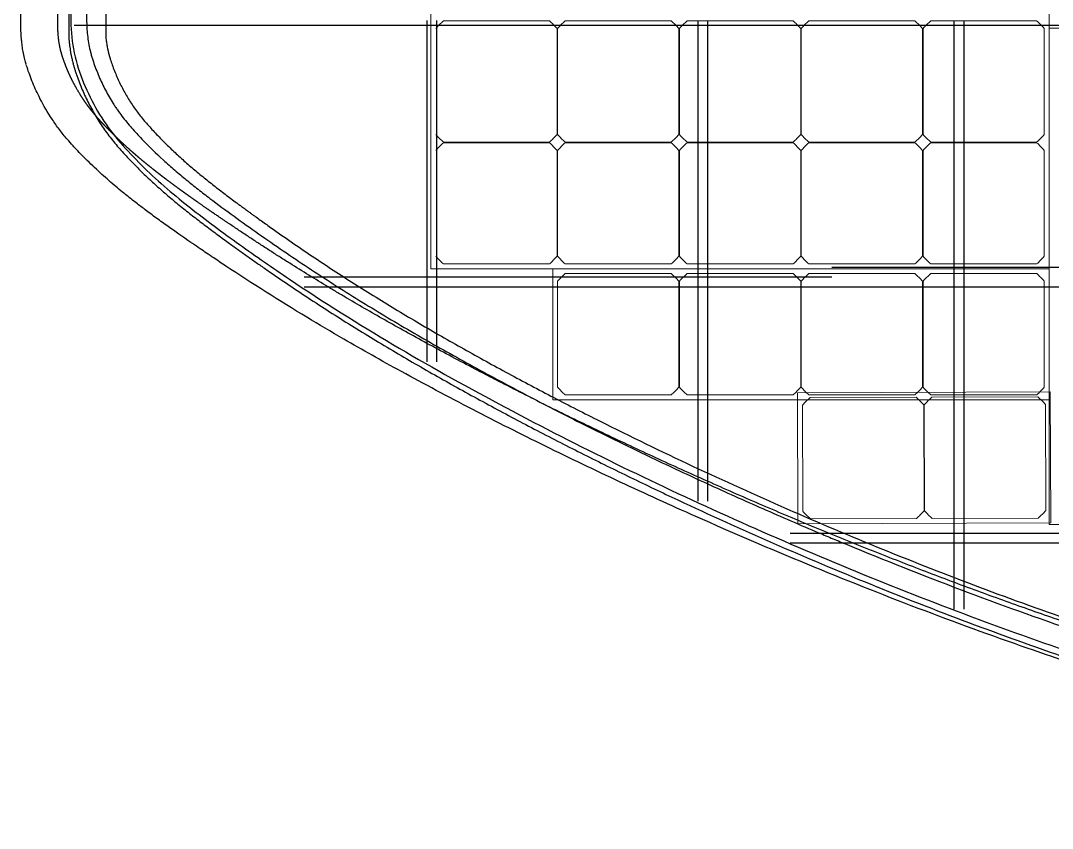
# Model space of a CAD drawing. Header units: inches. Extents: x -1514 to 1282, y -2074 to 286.
# Drawn here: x -37.38 to 4.49, y -284.99 to -252.2 of the extents above; entities that cross this region are included whole.
import ezdxf

# ---------------------------------------------------------------- set-up
doc = ezdxf.new("R2010")
doc.units = ezdxf.units.IN
doc.header["$LTSCALE"] = 0.1
doc.header["$MEASUREMENT"] = 0
doc.layers.add('cockpit', color=1, linetype='Continuous', lineweight=20)
doc.layers.add('smallPanels', color=40, linetype='Continuous')

msp = doc.modelspace()

# ---------------------------------------------------------------- linework, layer by layer
at = {"color": 4, "linetype": 'Continuous', "lineweight": 25}
for p, q in [((-35.42434, -251.44493), (-35.42434, -252.94577)), ((-33.92434, -251.51198), (-33.92434, -252.87875))]:
    msp.add_line(p, q, dxfattribs=at)
for p, q in [((-35.20507, -252.38381), (44.23692, -252.37838)), ((-20.90055, -252.18381), (-20.90055, -266.04818)), ((-20.50055, -252.18381), (-20.50117, -266.04818)), ((-9.90055, -252.18381), (-9.90055, -271.69945)), ((-9.50055, -252.18381), (-9.50085, -271.69945)), ((0.49945, -252.18381), (0.49945, -276.08457)), ((0.89945, -252.18381), (0.89937, -276.08457)), ((-4.45766, -262.19806), (103.9027, -262.19806)), ((-25.88146, -262.59808), (-4.45766, -262.59808)), ((-25.87679, -262.99806), (150.58478, -262.99806)), ((-6.15137, -272.99805), (125.73143, -272.99805)), ((-6.15137, -273.39805), (125.73143, -273.39805))]:
    msp.add_line(p, q)
at = {"color": 1, "linetype": 'Continuous', "lineweight": 25}
for points, knots in [([(34.53283, -219.33119), (27.80994, -220.19242), (21.37473, -221.53055), (8.303, -225.04628), (2.07408, -227.19608), (-6.98784, -230.94573), (-9.92532, -232.26233), (-14.3827, -234.42695), (-15.78974, -235.13803), (-18.70322, -236.6763), (-20.06388, -237.42273), (-22.95999, -239.10182), (-24.30484, -239.92925), (-26.35569, -241.27472), (-27.02889, -241.73033), (-28.03075, -242.42979), (-28.33267, -242.64358), (-29.0513, -243.16124), (-29.32603, -243.36186), (-31.07133, -244.66911), (-32.1804, -245.56218), (-33.90747, -247.56287), (-34.33011, -248.22218), (-35.03905, -249.77928), (-35.28358, -250.64541), (-35.3858, -252.23776), (-35.33414, -253.16287), (-34.8495, -254.77644), (-34.479, -255.56129), (-33.53298, -256.98142), (-32.96013, -257.59039), (-31.77774, -258.74499), (-31.09123, -259.32576), (-29.88696, -260.27406), (-29.1706, -260.80276), (-27.8364, -261.75816), (-27.1542, -262.23139), (-25.09954, -263.61265), (-23.64327, -264.52834), (-19.5284, -266.96396), (-16.45952, -268.59432), (-10.5506, -271.49586), (-7.47755, -272.88877), (-1.26735, -275.47781), (1.85058, -276.66854), (8.20825, -278.85431), (11.44945, -279.84296), (16.2449, -281.13921), (17.86004, -281.54915), (21.21043, -282.34535), (22.78365, -282.6948), (27.86004, -283.73267), (31.1201, -284.27906), (34.53283, -284.71624)], [0, 0, 0, 0, 0.125, 0.125, 0.25, 0.25, 0.3125, 0.3125, 0.34375, 0.34375, 0.375, 0.375, 0.40625, 0.40625, 0.421875, 0.421875, 0.4296875, 0.4296875, 0.4375, 0.4375, 0.46875, 0.46875, 0.484375, 0.484375, 0.5, 0.5, 0.515625, 0.515625, 0.53125, 0.53125, 0.546875, 0.546875, 0.5625, 0.5625, 0.578125, 0.578125, 0.59375, 0.59375, 0.625, 0.625, 0.6875, 0.6875, 0.75, 0.75, 0.8125, 0.8125, 0.875, 0.875, 0.90625, 0.90625, 0.9375, 0.9375, 1, 1, 1, 1]), ([(34.64771, -220.22424), (33.82309, -220.32977), (33.00033, -220.44257), (31.35867, -220.68326), (30.53978, -220.81124), (28.0889, -221.218), (26.46264, -221.51932), (23.22394, -222.17541), (21.61146, -222.53003), (19.20197, -223.09689), (18.40033, -223.29161), (16.80016, -223.69283), (16.00165, -223.89946), (14.40785, -224.32513), (13.21493, -224.65371), (12.02575, -224.99679), (11.43179, -225.1708), (11.23387, -225.22923), (10.83853, -225.34683), (10.64109, -225.406), (8.86619, -225.94201), (7.30335, -226.44301), (4.20633, -227.49266), (2.6721, -228.04115), (-0.36946, -229.18246), (-1.87682, -229.77519), (-4.8664, -231.00157), (-6.34857, -231.63532), (-9.28829, -232.94315), (-10.74582, -233.61724), (-12.91363, -234.65913), (-13.63314, -235.01158), (-15.06551, -235.72795), (-15.77837, -236.09188), (-17.19723, -236.83177), (-17.90325, -237.20771), (-19.30828, -237.97205), (-20.00728, -238.3605), (-21.397, -239.15302), (-22.08767, -239.5572), (-23.11625, -240.17818), (-23.45788, -240.38763), (-24.13853, -240.81173), (-24.47758, -241.02634), (-24.98425, -241.35206), (-25.15287, -241.4613), (-25.48922, -241.68089), (-25.65693, -241.79124), (-26.15868, -242.12389), (-26.49133, -242.34784), (-27.15293, -242.80011), (-27.48189, -243.02843), (-28.13606, -243.48952), (-28.46131, -243.72225), (-29.10791, -244.19242), (-29.42911, -244.43008), (-29.90585, -244.79316), (-30.06391, -244.91529), (-30.37798, -245.16231), (-30.53397, -245.2872), (-30.99792, -245.66734), (-31.30182, -245.92808), (-31.89423, -246.47087), (-32.18299, -246.75256), (-32.60363, -247.1925), (-32.74192, -247.34183), (-32.94446, -247.57272), (-33.01124, -247.65099), (-33.14168, -247.80934), (-33.20543, -247.88952), (-33.32948, -248.05224), (-33.38975, -248.13479), (-33.50654, -248.30247), (-33.5631, -248.38758), (-33.72747, -248.64651), (-33.8301, -248.8239), (-34.0222, -249.18771), (-34.11167, -249.37414), (-34.215, -249.61302), (-34.23524, -249.66109), (-34.27483, -249.75784), (-34.29418, -249.80652), (-34.35062, -249.95279), (-34.38618, -250.05083), (-34.45291, -250.24804), (-34.48417, -250.34718), (-34.5413, -250.54686), (-34.56704, -250.64742), (-34.61154, -250.85034), (-34.63028, -250.95271), (-34.66095, -251.15919), (-34.67288, -251.26331), (-34.68658, -251.42057), (-34.69044, -251.47317), (-34.69692, -251.57869), (-34.69954, -251.63168), (-34.70573, -251.79057), (-34.70764, -251.8962), (-34.7081, -252.10702), (-34.70671, -252.21221), (-34.69978, -252.42204), (-34.69425, -252.52668), (-34.6778, -252.73524), (-34.66688, -252.83917), (-34.63833, -253.04612), (-34.62064, -253.14914), (-34.57797, -253.35421), (-34.55291, -253.45625), (-34.51063, -253.60869), (-34.49576, -253.65939), (-34.4647, -253.76063), (-34.4485, -253.81124), (-34.36489, -254.0628), (-34.28969, -254.25944), (-34.12489, -254.64476), (-34.03527, -254.83343), (-33.84176, -255.2029), (-33.73788, -255.3837), (-33.59843, -255.60441), (-33.57006, -255.64829), (-33.5123, -255.73548), (-33.48294, -255.77877), (-33.39373, -255.90721), (-33.3326, -255.99106), (-33.14472, -256.23779), (-33.01354, -256.39595), (-32.74342, -256.70402), (-32.60456, -256.85402), (-32.18114, -257.29686), (-31.88903, -257.58178), (-31.43734, -257.99504), (-31.28446, -258.13038), (-31.05212, -258.33027), (-30.97416, -258.39639), (-30.81758, -258.5275), (-30.73893, -258.5925), (-30.50204, -258.78605), (-30.34283, -258.91314), (-30.02246, -259.16439), (-29.8613, -259.28855), (-29.37542, -259.65754), (-29.04832, -259.89888), (-28.39026, -260.37631), (-28.05939, -260.61255), (-27.06144, -261.31413), (-26.389, -261.77235), (-25.03001, -262.67019), (-24.34348, -263.10985), (-23.30288, -263.75523), (-22.95408, -263.96802), (-22.25352, -264.38884), (-21.90185, -264.59681), (-20.84298, -265.21409), (-20.13194, -265.61682), (-18.70136, -266.40857), (-17.98185, -266.79766), (-16.53502, -267.56375), (-15.80765, -267.94062), (-14.34511, -268.68243), (-13.60994, -269.04733), (-12.13226, -269.76624), (-11.38978, -270.12032), (-9.89771, -270.81818), (-9.1481, -271.1619), (-7.6417, -271.83899), (-6.8849, -272.17235), (-5.74428, -272.66459), (-5.36316, -272.82736), (-4.79011, -273.06956), (-4.59886, -273.14997), (-4.21615, -273.31002), (-4.02467, -273.38968), (-0.76728, -274.7375), (2.33134, -275.9118), (7.03321, -277.51613), (8.60952, -278.02462), (11.78047, -278.98833), (13.37505, -279.44374), (16.58159, -280.30522), (18.19357, -280.71119), (20.62388, -281.28594), (21.43608, -281.4717), (23.06485, -281.83089), (23.88143, -282.00431), (26.33818, -282.5045), (27.98538, -282.81119), (30.47186, -283.22541), (31.30332, -283.35577), (32.97158, -283.60091), (33.80835, -283.71578), (34.64771, -283.82319)], [0, 0, 0, 0, 0.015625, 0.015625, 0.03125, 0.03125, 0.0625, 0.0625, 0.09375, 0.09375, 0.109375, 0.109375, 0.125, 0.125, 0.140625, 0.1484375, 0.1484375, 0.15234375, 0.15234375, 0.15625, 0.15625, 0.1875, 0.1875, 0.21875, 0.21875, 0.25, 0.25, 0.28125, 0.28125, 0.3125, 0.3125, 0.328125, 0.328125, 0.34375, 0.34375, 0.359375, 0.359375, 0.375, 0.375, 0.390625, 0.390625, 0.3984375, 0.3984375, 0.40625, 0.40625, 0.41015625, 0.41015625, 0.4140625, 0.4140625, 0.421875, 0.421875, 0.4296875, 0.4296875, 0.4375, 0.4375, 0.4453125, 0.4453125, 0.44921875, 0.44921875, 0.453125, 0.453125, 0.4609375, 0.4609375, 0.46875, 0.46875, 0.47265625, 0.47265625, 0.47460938, 0.47460938, 0.4765625, 0.4765625, 0.47851563, 0.47851563, 0.48046875, 0.48046875, 0.484375, 0.484375, 0.48828125, 0.48828125, 0.48925781, 0.48925781, 0.49023438, 0.49023438, 0.4921875, 0.4921875, 0.49414063, 0.49414063, 0.49609375, 0.49609375, 0.49804688, 0.49804688, 0.5, 0.5, 0.50097656, 0.50097656, 0.50195313, 0.50195313, 0.50390625, 0.50390625, 0.50585938, 0.50585938, 0.5078125, 0.5078125, 0.50976563, 0.50976563, 0.51171875, 0.51171875, 0.51367188, 0.51367188, 0.51464844, 0.51464844, 0.515625, 0.515625, 0.51953125, 0.51953125, 0.5234375, 0.5234375, 0.52734375, 0.52734375, 0.52832031, 0.52832031, 0.52929688, 0.52929688, 0.53125, 0.53125, 0.53515625, 0.53515625, 0.5390625, 0.5390625, 0.546875, 0.546875, 0.55078125, 0.55078125, 0.55273438, 0.55273438, 0.5546875, 0.5546875, 0.55859375, 0.55859375, 0.5625, 0.5625, 0.5703125, 0.5703125, 0.578125, 0.578125, 0.59375, 0.59375, 0.609375, 0.609375, 0.6171875, 0.6171875, 0.625, 0.625, 0.640625, 0.640625, 0.65625, 0.65625, 0.671875, 0.671875, 0.6875, 0.6875, 0.703125, 0.703125, 0.71875, 0.71875, 0.734375, 0.734375, 0.7421875, 0.7421875, 0.74609375, 0.74609375, 0.75, 0.75, 0.8125, 0.8125, 0.84375, 0.84375, 0.875, 0.875, 0.90625, 0.90625, 0.921875, 0.921875, 0.9375, 0.9375, 0.96875, 0.96875, 0.984375, 0.984375, 1, 1, 1, 1])]:
    msp.add_open_spline(points, degree=3, knots=knots, dxfattribs=at)
at = {"color": 2, "linetype": 'Continuous'}
for points, knots in [([(-37.3494, -252.94235), (-37.37718, -252.63228), (-37.38358, -252.32864), (-37.37529, -251.82896), (-37.36667, -251.63984), (-37.34937, -251.44741)], [0.0000781715, 0.0000781715, 0.0000781715, 0.0000781715, 0.0234960407, 0.0234960407, 0.0380494547, 0.0380494547, 0.0380494547, 0.0380494547]), ([(-37.15928, -253.96655), (-37.16818, -253.93575), (-37.17685, -253.90524), (-37.1882, -253.86421), (-37.19212, -253.84974), (-37.20736, -253.7919), (-37.21697, -253.75364), (-37.24734, -253.62601), (-37.26642, -253.53448), (-37.29599, -253.37069), (-37.30729, -253.29956), (-37.32445, -253.17406), (-37.32887, -253.13799), (-37.33889, -253.04953), (-37.34387, -253.00115), (-37.34857, -252.95128), (-37.34871, -252.94984), (-37.34884, -252.9484)], [0.004946975, 0.004946975, 0.004946975, 0.004946975, 0.08463487, 0.08463487, 0.140093526, 0.140093526, 0.254702673, 0.254702673, 0.519336094, 0.519336094, 0.734987229, 0.734987229, 0.864282675, 0.864282675, 0.993578121, 0.993578121, 0.997419425, 0.997419425, 0.997419425, 0.997419425]), ([(-30.46885, -261.20365), (-30.81156, -260.96775), (-31.12165, -260.751), (-31.5414, -260.45208), (-31.71385, -260.32797), (-32.02987, -260.09717), (-32.18162, -259.98475), (-32.38625, -259.83083), (-32.44198, -259.78865), (-32.55975, -259.69888), (-32.63051, -259.64456), (-32.7582, -259.54564), (-32.82108, -259.49651), (-33.00697, -259.35002), (-33.12715, -259.25362), (-33.33699, -259.08212), (-33.42195, -259.01169), (-33.61561, -258.84829), (-33.7103, -258.76697), (-33.89845, -258.60252), (-33.99138, -258.51985), (-34.184, -258.34539), (-34.28299, -258.25395), (-34.4796, -258.06868), (-34.58133, -257.97088), (-34.75153, -257.8037), (-34.81783, -257.73764), (-34.97276, -257.58033), (-35.04579, -257.5046), (-35.16422, -257.37908), (-35.21071, -257.329), (-35.33138, -257.19675), (-35.41478, -257.10257), (-35.60328, -256.88118), (-35.70489, -256.75515), (-35.91128, -256.48174), (-36.01011, -256.34171), (-36.28501, -255.9266), (-36.44968, -255.64406), (-36.70303, -255.14825), (-36.80322, -254.93242), (-36.97975, -254.5062), (-37.05674, -254.29541), (-37.13443, -254.049), (-37.14524, -254.01378), (-37.15575, -253.97856)], [0.00008814, 0.00008814, 0.00008814, 0.00008814, 0.111717538, 0.111717538, 0.168796633, 0.168796633, 0.225875727, 0.225875727, 0.249013578, 0.249013578, 0.27215143, 0.27215143, 0.295289281, 0.295289281, 0.341564984, 0.341564984, 0.378677134, 0.378677134, 0.415789285, 0.415789285, 0.452901435, 0.452901435, 0.4936431, 0.4936431, 0.534384765, 0.534384765, 0.565022442, 0.565022442, 0.595660119, 0.595660119, 0.616739002, 0.616739002, 0.652010019, 0.652010019, 0.703082308, 0.703082308, 0.754154596, 0.754154596, 0.851899122, 0.851899122, 0.919934883, 0.919934883, 0.987970644, 0.987970644, 0.999312516, 0.999312516, 0.999312516, 0.999312516]), ([(34.05172, -284.98647), (33.87735, -284.96391), (33.70597, -284.9415), (33.38123, -284.89853), (33.22588, -284.87772), (32.84412, -284.82586), (32.61754, -284.79444), (32.15981, -284.72981), (31.93119, -284.69693), (31.24699, -284.59673), (30.79283, -284.5278), (29.54832, -284.33225), (28.75853, -284.20068), (27.16123, -283.91988), (26.35715, -283.77119), (24.40969, -283.39356), (23.2584, -283.15612), (21.12993, -282.6917), (20.16034, -282.47089), (18.21956, -282.01089), (17.24212, -281.77025), (15.2986, -281.27335), (14.33535, -281.01769), (12.05454, -280.38985), (10.74426, -280.01081), (8.45915, -279.3171), (7.4736, -279.00686), (5.49282, -278.3611), (4.50064, -278.02655), (2.02577, -277.16448), (0.54363, -276.62371), (-2.44422, -275.48488), (-3.95428, -274.88512), (-6.96858, -273.63997), (-8.4764, -272.99313), (-11.00468, -271.868), (-12.03506, -271.39792), (-14.07614, -270.44415), (-15.08596, -269.96041), (-17.07757, -268.98133), (-18.06113, -268.48506), (-19.53569, -267.72147), (-20.03267, -267.46064), (-20.99686, -266.94767), (-21.46703, -266.69397), (-22.74058, -265.99658), (-23.51451, -265.56092), (-24.77389, -264.83074), (-25.26887, -264.53772), (-26.87307, -263.56816), (-27.97568, -262.87089), (-29.21841, -262.04913), (-29.38275, -261.93972), (-29.64489, -261.764), (-29.74339, -261.69769), (-29.92461, -261.57522), (-30.00501, -261.52073), (-30.19295, -261.39267), (-30.29738, -261.32126), (-30.43168, -261.22916), (-30.44954, -261.2169), (-30.46722, -261.20477)], [0.000009165, 0.000009165, 0.000009165, 0.000009165, 0.0065452, 0.0065452, 0.013081234, 0.013081234, 0.02344286, 0.02344286, 0.033804486, 0.033804486, 0.054527737, 0.054527737, 0.090840738, 0.090840738, 0.127153739, 0.127153739, 0.178041948, 0.178041948, 0.219781484, 0.219781484, 0.261521021, 0.261521021, 0.303260558, 0.303260558, 0.36116373, 0.36116373, 0.405553976, 0.405553976, 0.449944221, 0.449944221, 0.51605559, 0.51605559, 0.58216696, 0.58216696, 0.648278329, 0.648278329, 0.693793525, 0.693793525, 0.740472999, 0.740472999, 0.787152474, 0.787152474, 0.811352159, 0.811352159, 0.835551844, 0.835551844, 0.87866985, 0.87866985, 0.908006077, 0.908006077, 0.973414181, 0.973414181, 0.983450071, 0.983450071, 0.98943038, 0.98943038, 0.994338666, 0.994338666, 0.999246952, 0.999246952, 0.999988887, 0.999988887, 0.999988887, 0.999988887])]:
    msp.add_open_spline(points, degree=3, knots=knots, dxfattribs=at)
at = {"color": 2, "linetype": 'Continuous', "lineweight": 25}
for points, degree, knots in [([(-35.85538, -252.80845), (-35.85975, -252.75967), (-35.86701, -252.66321), (-35.87719, -252.46024), (-35.8808, -252.24957), (-35.87898, -252.03372), (-35.87469, -251.87861), (-35.86708, -251.72709), (-35.85978, -251.63046), (-35.85539, -251.58168)], 3, [0.0000781715, 0.0000781715, 0.0000781715, 0.0000781715, 0.0048245819, 0.0095709923, 0.0190638131, 0.0238102235, 0.0285566339, 0.0333030443, 0.0380494547, 0.0380494547, 0.0380494547, 0.0380494547]), ([(-35.71833, -253.5498), (-35.72128, -253.53959), (-35.72749, -253.51799), (-35.73466, -253.49261), (-35.7395, -253.47514), (-35.74196, -253.46609), (-35.74314, -253.4617), (-35.74353, -253.46026), (-35.74528, -253.45367), (-35.74737, -253.44574), (-35.75136, -253.43048), (-35.75602, -253.41224), (-35.76144, -253.3905), (-35.76837, -253.36182), (-35.77682, -253.32532), (-35.78963, -253.26653), (-35.80174, -253.20513), (-35.81215, -253.14657), (-35.81968, -253.10093), (-35.82557, -253.06233), (-35.82954, -253.03456), (-35.83171, -253.01899), (-35.83346, -253.00607), (-35.83465, -252.99701), (-35.83647, -252.98302), (-35.8396, -252.95802), (-35.84422, -252.91848), (-35.84976, -252.86671), (-35.8536, -252.82748), (-35.85538, -252.80845)], 3, [0.004946975, 0.004946975, 0.004946975, 0.004946975, 0.035961739, 0.066976503, 0.097991267, 0.113498649, 0.12125234, 0.125129186, 0.129006031, 0.144513413, 0.160020795, 0.191035559, 0.222050324, 0.253065088, 0.315094616, 0.377124144, 0.5011832, 0.563212728, 0.625242256, 0.687271784, 0.718286549, 0.733793931, 0.749301313, 0.764808695, 0.780316077, 0.811330841, 0.873360369, 0.935389897, 0.997419425, 0.997419425, 0.997419425, 0.997419425]), ([(-29.61836, -259.96806), (-29.83068, -259.82191), (-30.12253, -259.61846), (-30.27722, -259.50985), (-30.39699, -259.42533), (-30.49828, -259.35346), (-30.56174, -259.30824), (-30.59297, -259.28594), (-30.61036, -259.2735), (-30.6235, -259.26411), (-30.64077, -259.25174), (-30.66143, -259.23693), (-30.69873, -259.21016), (-30.7726, -259.15702), (-30.88563, -259.07526), (-31.01184, -258.9833), (-31.1351, -258.8928), (-31.2554, -258.80377), (-31.37272, -258.71624), (-31.4728, -258.64093), (-31.53579, -258.59322), (-31.57065, -258.56673), (-31.59736, -258.54638), (-31.62964, -258.52174), (-31.66876, -258.49179), (-31.7389, -258.43785), (-31.84611, -258.35473), (-31.96593, -258.26075), (-32.11228, -258.14462), (-32.2817, -258.00767), (-32.40413, -257.90679), (-32.46413, -257.85686), (-32.49725, -257.82916), (-32.52306, -257.8075), (-32.55169, -257.78338), (-32.58697, -257.75356), (-32.65035, -257.69968), (-32.77604, -257.59165), (-32.96845, -257.42254), (-33.15662, -257.25212), (-33.28897, -257.12949), (-33.39285, -257.03177), (-33.50034, -256.92908), (-33.60475, -256.82772), (-33.69435, -256.73931), (-33.75097, -256.68274), (-33.78227, -256.65127), (-33.80671, -256.6266), (-33.83373, -256.59919), (-33.86675, -256.56553), (-33.92502, -256.50566), (-34.01168, -256.41515), (-34.09308, -256.32814), (-34.14277, -256.27403), (-34.16979, -256.24432), (-34.19041, -256.22149), (-34.21418, -256.19501), (-34.24325, -256.16234), (-34.29462, -256.10395), (-34.37128, -256.01466), (-34.44363, -255.9275), (-34.49308, -255.86632), (-34.54057, -255.80649), (-34.60915, -255.71753), (-34.70421, -255.58918), (-34.8704, -255.35074), (-35.07447, -255.02069), (-35.21503, -254.7635), (-35.28974, -254.61766), (-35.34733, -254.50022), (-35.40514, -254.37679), (-35.47276, -254.22512), (-35.55924, -254.01536), (-35.66716, -253.72133), (-35.71833, -253.5498)], 2, [0.00008814, 0.00008814, 0.00008814, 0.046926783, 0.070346104, 0.085958985, 0.101571866, 0.113281526, 0.119136357, 0.122063772, 0.124015382, 0.125966992, 0.127918602, 0.130846017, 0.136700848, 0.148410508, 0.164023389, 0.17963627, 0.195249151, 0.210862032, 0.226474913, 0.238184573, 0.244039404, 0.247942624, 0.251845844, 0.255749064, 0.261603895, 0.273313555, 0.288926436, 0.304539317, 0.327958638, 0.35137796, 0.36308762, 0.368942451, 0.372845671, 0.376748891, 0.380652111, 0.386506942, 0.398216602, 0.421635924, 0.452861685, 0.476281007, 0.491893888, 0.507506768, 0.523119649, 0.53873253, 0.550442191, 0.556297021, 0.560200241, 0.564103462, 0.568006682, 0.573861512, 0.585571173, 0.601184054, 0.612893714, 0.618748545, 0.622651765, 0.626554985, 0.630458205, 0.636313036, 0.648022696, 0.663635577, 0.675345238, 0.683151678, 0.694861339, 0.71047422, 0.733893541, 0.780732184, 0.827570826, 0.850990148, 0.866603028, 0.882215909, 0.89782879, 0.921248112, 0.952473873, 0.999312516, 0.999312516, 0.999312516]), ([(34.24418, -283.49887), (34.19247, -283.49218), (34.08814, -283.47864), (33.88691, -283.45235), (33.64442, -283.42035), (33.36855, -283.38339), (33.02499, -283.33659), (32.59804, -283.27714), (32.0865, -283.20391), (31.57677, -283.1289), (30.89909, -283.02646), (30.05748, -282.89415), (29.04787, -282.72722), (27.69098, -282.49205), (25.9792, -282.17519), (24.24143, -281.82679), (22.83049, -281.52815), (21.76232, -281.29426), (20.68581, -281.05087), (19.60737, -280.79951), (18.52593, -280.53992), (17.44005, -280.27178), (16.35653, -279.99662), (14.92222, -279.62195), (13.14582, -279.13835), (11.39295, -278.6348), (10.00374, -278.21971), (8.97017, -277.90282), (7.9372, -277.57793), (6.55716, -277.13298), (4.82873, -276.55528), (2.74797, -275.82718), (0.66319, -275.06513), (-1.08609, -274.39875), (-2.49419, -273.84631), (-3.90817, -273.28092), (-5.67392, -272.55496), (-7.79418, -271.65134), (-9.90191, -270.72124), (-12.00156, -269.76258), (-13.70187, -268.96007), (-15.03389, -268.31531), (-16.02342, -267.82794), (-17.00493, -267.33601), (-17.81579, -266.92248), (-18.46044, -266.58939), (-19.10188, -266.25507), (-19.8827, -265.8428), (-20.78913, -265.35551), (-21.66468, -264.87583), (-22.50738, -264.40491), (-23.32568, -263.93793), (-23.98963, -263.55074), (-24.51046, -263.24189), (-25.03191, -262.92925), (-25.682, -262.53299), (-26.33085, -262.12885), (-26.84668, -261.80234), (-27.23217, -261.55569), (-27.61606, -261.30744), (-27.93461, -261.09925), (-28.18846, -260.93201), (-28.37826, -260.8063), (-28.56739, -260.68037), (-28.75582, -260.55424), (-28.91359, -260.44806), (-29.04215, -260.36119), (-29.13735, -260.29671), (-29.24076, -260.2264), (-29.35551, -260.14812), (-29.46002, -260.07663), (-29.5485, -260.016), (-29.59529, -259.9839), (-29.61836, -259.96806)], 3, [0.000009165, 0.000009165, 0.000009165, 0.000009165, 0.00196225, 0.003915336, 0.007821507, 0.011727677, 0.015633848, 0.02344619, 0.031258531, 0.039070873, 0.046883214, 0.062507898, 0.078132581, 0.093757264, 0.12500663, 0.156255997, 0.17188068, 0.187505363, 0.203130046, 0.218754729, 0.234379412, 0.250004095, 0.265628779, 0.281253462, 0.312502828, 0.343752194, 0.359376878, 0.375001561, 0.390626244, 0.406250927, 0.437500293, 0.46874966, 0.499999026, 0.531248392, 0.546873075, 0.562497759, 0.593747125, 0.624996491, 0.656245857, 0.687495224, 0.71874459, 0.734369273, 0.749993956, 0.76561864, 0.781243323, 0.789055664, 0.796868006, 0.812492689, 0.828117372, 0.843742055, 0.859366738, 0.874991422, 0.890616105, 0.898428446, 0.906240788, 0.921865471, 0.937490154, 0.945302496, 0.953114837, 0.960927179, 0.968739521, 0.972645691, 0.976551862, 0.980458033, 0.984364204, 0.988270375, 0.99022346, 0.992176545, 0.994129631, 0.996082716, 0.998035801, 0.999012344, 0.999988887, 0.999988887, 0.999988887, 0.999988887])]:
    msp.add_open_spline(points, degree=degree, knots=knots, dxfattribs=at)
at = {"color": 4, "linetype": 'Continuous', "lineweight": 25}
for points, knots in [([(-33.92434, -252.87875), (-33.92143, -252.90918), (-33.91497, -252.97061), (-33.90388, -253.05879), (-33.89089, -253.14735), (-33.87616, -253.23491), (-33.85959, -253.32204), (-33.84484, -253.3913), (-33.83192, -253.44713), (-33.82338, -253.4822), (-33.81691, -253.50776), (-33.81195, -253.52675), (-33.80587, -253.54959), (-33.80087, -253.56811), (-33.79848, -253.57696)], [0.07294902, 0.07294902, 0.07294902, 0.07294902, 0.188148145, 0.30334727, 0.418546395, 0.53374552, 0.648944646, 0.764143771, 0.821743333, 0.879342896, 0.908142677, 0.936942459, 0.96574224, 0.994542021, 0.994542021, 0.994542021, 0.994542021]), ([(-35.42434, -252.94577), (-35.4228, -252.96361), (-35.41973, -252.99908), (-35.41462, -253.05189), (-35.40917, -253.10399), (-35.40335, -253.15538), (-35.39392, -253.23268), (-35.3797, -253.33578), (-35.3589, -253.46498), (-35.33524, -253.59319), (-35.31159, -253.70641), (-35.28887, -253.80467), (-35.26792, -253.88915), (-35.25271, -253.94541), (-35.24507, -253.97368)], [0, 0, 0, 0, 0.05133325, 0.10202406, 0.15207626, 0.20149385, 0.25028096, 0.37537746, 0.49997847, 0.62576353, 0.74966055, 0.83225541, 0.91569316, 1, 1, 1, 1]), ([(-33.79848, -253.57696), (-33.79686, -253.58276), (-33.79351, -253.59478), (-33.78773, -253.61541), (-33.78162, -253.63683), (-33.77301, -253.66622), (-33.75518, -253.72594), (-33.71477, -253.85487), (-33.64503, -254.05674), (-33.55211, -254.2968), (-33.41637, -254.61402), (-33.22632, -255.00191), (-33.01258, -255.37164), (-32.82877, -255.65321), (-32.68497, -255.85642), (-32.53157, -256.05663), (-32.36696, -256.25745), (-32.19271, -256.45801), (-32.00806, -256.66081), (-31.81623, -256.86397), (-31.55537, -257.13141), (-31.22101, -257.45841), (-30.80791, -257.83851), (-30.38113, -258.20886), (-29.93976, -258.57327), (-29.4864, -258.93281), (-29.02323, -259.28843), (-28.67018, -259.55252), (-28.43261, -259.72799), (-28.31407, -259.81508), (-28.19463, -259.90236), (-28.11328, -259.96164), (-28.07281, -259.99113)], [0.000569762, 0.000569762, 0.000569762, 0.000569762, 0.002521487, 0.004473212, 0.008376661, 0.012280111, 0.01618356, 0.031797359, 0.063024956, 0.094252553, 0.12548015, 0.187935344, 0.250390538, 0.281618135, 0.312845732, 0.344073329, 0.375300926, 0.406528523, 0.43775612, 0.468983717, 0.500211314, 0.562666508, 0.625121701, 0.687576895, 0.750032089, 0.812487283, 0.874942477, 0.937397671, 0.95301147, 0.968625268, 0.984239067, 0.999852865, 0.999852865, 0.999852865, 0.999852865]), ([(-35.24507, -253.97368), (-35.23965, -253.99318), (-35.22869, -254.03255), (-35.2114, -254.09193), (-35.19329, -254.15224), (-35.1743, -254.21348), (-35.14543, -254.30392), (-35.10546, -254.42341), (-35.036, -254.61867), (-34.94241, -254.86072), (-34.7799, -255.24078), (-34.55265, -255.70501), (-34.29485, -256.15151), (-34.06968, -256.49663), (-33.89272, -256.74654), (-33.70601, -256.9902), (-33.44787, -257.30498), (-33.1764, -257.60835), (-32.89875, -257.9024), (-32.61758, -258.1907), (-32.25604, -258.54441), (-31.81052, -258.95451), (-31.35203, -259.35246), (-30.88472, -259.73833), (-30.40988, -260.11492), (-30.01107, -260.42111), (-29.68849, -260.66406), (-29.44774, -260.84322), (-29.2022, -261.02415), (-29.03896, -261.14311), (-28.95507, -261.20424)], [0, 0, 0, 0, 0.00607269, 0.01226018, 0.01856306, 0.02498187, 0.03151715, 0.04709142, 0.06285747, 0.09387431, 0.12525789, 0.18757416, 0.25013529, 0.28170795, 0.31310363, 0.34362407, 0.37564154, 0.43792099, 0.46872737, 0.50014749, 0.56199528, 0.62471816, 0.68716583, 0.74973706, 0.81230469, 0.87486397, 0.90550442, 0.93742728, 0.9678441, 1, 1, 1, 1]), ([(-28.07281, -259.99113), (-28.03784, -260.01651), (-27.96751, -260.06756), (-27.82992, -260.16717), (-27.58709, -260.34189), (-27.10012, -260.68897), (-26.11882, -261.37445), (-24.69761, -262.32872), (-22.9634, -263.43295), (-21.19895, -264.49595), (-19.40385, -265.52523), (-17.58341, -266.52685), (-15.74349, -267.5027), (-13.2663, -268.7688), (-10.12394, -270.29078), (-6.29352, -272.02638), (-2.40661, -273.66793), (2.84602, -275.7269), (8.19996, -277.57267), (13.64967, -279.1839), (17.78076, -280.28041), (21.94865, -281.27236), (26.14223, -282.15367), (29.6564, -282.78182), (32.12632, -283.16016), (33.27521, -283.32179), (33.80654, -283.39391), (34.07159, -283.42936), (34.33645, -283.46409), (34.51541, -283.48729), (34.6046, -283.49886)], [0.000021327, 0.000021327, 0.000021327, 0.000021327, 0.001974383, 0.003927438, 0.007833549, 0.01564577, 0.031270213, 0.062519099, 0.093767985, 0.125016871, 0.156265757, 0.187514643, 0.218763529, 0.250012415, 0.312510186, 0.375007958, 0.43750573, 0.500003502, 0.624999046, 0.687496817, 0.749994589, 0.812492361, 0.874990133, 0.937487905, 0.968736791, 0.984361234, 0.988267344, 0.992173455, 0.996079566, 0.999985677, 0.999985677, 0.999985677, 0.999985677]), ([(-28.95507, -261.20424), (-28.89259, -261.24958), (-28.76755, -261.34034), (-28.57936, -261.47591), (-28.39052, -261.6112), (-28.20102, -261.74615), (-28.01085, -261.88077), (-27.75622, -262.05996), (-27.50045, -262.23837), (-27.02099, -262.56986), (-26.3789, -263.00666), (-25.50483, -263.58569), (-24.6239, -264.15395), (-23.73974, -264.70904), (-22.84543, -265.25526), (-21.6432, -265.9705), (-20.42817, -266.6669), (-19.20233, -267.34815), (-17.9719, -268.01887), (-16.41409, -268.84474), (-14.53055, -269.8071), (-12.62684, -270.74496), (-10.07284, -271.96146), (-6.84391, -273.42304), (-2.91163, -275.08219), (1.0751, -276.64277), (5.11054, -278.09479), (9.17542, -279.42585), (13.28999, -280.64085), (16.74885, -281.55846), (19.19797, -282.157), (20.59334, -282.48408), (21.99939, -282.80397), (23.75189, -283.18416), (25.51734, -283.54102), (26.92922, -283.80989), (27.99666, -284.00457), (29.05744, -284.18939), (29.92004, -284.33257), (30.58671, -284.43917), (31.06, -284.51306), (31.53473, -284.5854), (32.01088, -284.6562), (32.48847, -284.72543), (32.96748, -284.79312), (33.44793, -284.85923), (33.92977, -284.92391), (34.25159, -284.96564), (34.41269, -284.98653)], [0, 0, 0, 0, 0.00346644, 0.00693775, 0.01041396, 0.01389508, 0.01738114, 0.02087216, 0.0278692, 0.03137525, 0.04702482, 0.06270019, 0.07837695, 0.09399354, 0.10944688, 0.1252733, 0.15655543, 0.17200829, 0.18785168, 0.21903442, 0.25051614, 0.28187054, 0.31320268, 0.3758274, 0.4384492, 0.50112823, 0.56374579, 0.62614226, 0.68781848, 0.75055999, 0.78164107, 0.79724564, 0.81272978, 0.84416962, 0.87496579, 0.89074728, 0.90640539, 0.92194108, 0.93735531, 0.94424837, 0.95115809, 0.95808454, 0.96502783, 0.97198805, 0.97896529, 0.98595964, 0.99297118, 1, 1, 1, 1])]:
    msp.add_open_spline(points, degree=3, knots=knots, dxfattribs=at)
at = {"layer": 'cockpit', "color": 3, "lineweight": 0}
msp.add_lwpolyline([(-15.78475, -262.26948), (-15.78475, -267.58443), (4.36482, -267.58443), (4.36482, -262.26948)], close=True, dxfattribs=at)
for points in [[(-15.5879, -267.07713, 0.03362744), (-15.27745, -267.38758), (-10.9771, -267.38758, 0.03362744), (-10.66665, -267.07713), (-10.66665, -262.77678, 0.03362744), (-10.9771, -262.46633), (-15.27745, -262.46633, 0.03362744), (-15.5879, -262.77678)], [(-10.64303, -267.07713, 0.03362744), (-10.33258, -267.38758), (-6.03223, -267.38758, 0.03362744), (-5.72178, -267.07713), (-5.72178, -262.77678, 0.03362744), (-6.03223, -262.46633), (-10.33258, -262.46633, 0.03362744), (-10.64303, -262.77678)], [(-5.69815, -267.07713, 0.03362744), (-5.3877, -267.38758), (-1.08735, -267.38758, 0.03362744), (-0.7769, -267.07713), (-0.7769, -262.77678, 0.03362744), (-1.08735, -262.46633), (-5.3877, -262.46633, 0.03362744), (-5.69815, -262.77678)], [(-0.75328, -267.07713, 0.03362744), (-0.44283, -267.38758), (3.85752, -267.38758, 0.03362744), (4.16797, -267.07713), (4.16797, -262.77678, 0.03362744), (3.85752, -262.46633), (-0.44283, -262.46633, 0.03362744), (-0.75328, -262.77678)]]:
    msp.add_lwpolyline(points, format="xyb", close=True, dxfattribs=at)
at = {"layer": 'cockpit', "color": 6, "lineweight": 0}
msp.add_lwpolyline([(4.4278, -272.58527), (4.41151, -267.27035), (-5.84827, -267.3018), (-5.83198, -272.61672)], close=True, dxfattribs=at)
for points in [[(-0.72864, -267.79341, 0.03362744), (-1.04004, -267.48391), (-5.34037, -267.49709, 0.03362744), (-5.64986, -267.80849), (-5.63668, -272.10882, 0.03362744), (-5.32528, -272.41832), (-1.02495, -272.40514, 0.03362744), (-0.71546, -272.09374)], [(4.21621, -267.77825, 0.03362744), (3.90481, -267.46875), (-0.39552, -267.48193, 0.03362744), (-0.70501, -267.79333), (-0.69183, -272.09366, 0.03362744), (-0.38043, -272.40316), (3.9199, -272.38998, 0.03362744), (4.22939, -272.07858)]]:
    msp.add_lwpolyline(points, format="xyb", close=True, dxfattribs=at)
at = {"layer": 'smallPanels', "color": 5, "lineweight": 0}
for p, q in [((-15.92197, -252.2065), (-20.22232, -252.2065)), ((-15.61152, -256.8173), (-15.61152, -252.51695)), ((-15.5879, -252.51695), (-15.5879, -256.8173)), ((-10.9771, -252.2065), (-15.27745, -252.2065)), ((-10.66665, -256.8173), (-10.66665, -252.51695)), ((-10.64303, -252.51695), (-10.64303, -256.8173)), ((-6.03223, -252.2065), (-10.33258, -252.2065)), ((-5.72178, -256.8173), (-5.72178, -252.51695)), ((-5.69815, -252.51695), (-5.69815, -256.8173)), ((-1.08735, -252.2065), (-5.3877, -252.2065)), ((-0.7769, -256.8173), (-0.7769, -252.51695)), ((-0.75328, -252.51695), (-0.75328, -256.8173)), ((3.85752, -252.2065), (-0.44283, -252.2065)), ((4.16797, -256.8173), (4.16797, -252.51695)), ((-20.22232, -257.12775), (-15.92197, -257.12775)), ((-15.27745, -257.12775), (-10.9771, -257.12775)), ((-10.33258, -257.12775), (-6.03223, -257.12775)), ((-5.3877, -257.12775), (-1.08735, -257.12775)), ((-0.44283, -257.12775), (3.85752, -257.12775)), ((-15.92197, -257.15138), (-20.22232, -257.15138)), ((-15.61152, -261.76218), (-15.61152, -257.46183)), ((-15.5879, -257.46183), (-15.5879, -261.76218)), ((-10.9771, -257.15138), (-15.27745, -257.15138)), ((-10.66665, -261.76218), (-10.66665, -257.46183)), ((-10.64303, -257.46183), (-10.64303, -261.76218)), ((-6.03223, -257.15138), (-10.33258, -257.15138)), ((-5.72178, -261.76218), (-5.72178, -257.46183)), ((-5.69815, -257.46183), (-5.69815, -261.76218)), ((-1.08735, -257.15138), (-5.3877, -257.15138)), ((-0.7769, -261.76218), (-0.7769, -257.46183)), ((-0.75328, -257.46183), (-0.75328, -261.76218)), ((3.85752, -257.15138), (-0.44283, -257.15138)), ((4.16797, -261.76218), (4.16797, -257.46183)), ((-20.22232, -262.07263), (-15.92197, -262.07263)), ((-15.27745, -262.07263), (-10.9771, -262.07263)), ((-10.33258, -262.07263), (-6.03223, -262.07263)), ((-5.3877, -262.07263), (-1.08735, -262.07263)), ((-0.44283, -262.07263), (3.85752, -262.07263))]:
    msp.add_line(p, q, dxfattribs=at)
for points in [[(29.45926, -232.34533), (29.45926, -252.4949), (4.36482, -252.4949), (4.36482, -232.34533)], [(4.36482, -262.26948), (4.36482, -242.11991), (-20.72962, -242.11991), (-20.72962, -262.26948)], [(29.45926, -272.64446), (29.45926, -252.4949), (4.36482, -252.4949), (4.36482, -272.64446)]]:
    msp.add_lwpolyline(points, close=True, dxfattribs=at)
for centre, start, end in [((-18.07215, -254.66713), 131.148031, 138.851969), ((-18.07215, -254.66713), 41.148031, 48.851969), ((-13.12727, -254.66713), 131.148031, 138.851969), ((-13.12727, -254.66713), 41.148031, 48.851969), ((-8.1824, -254.66713), 131.148031, 138.851969), ((-8.1824, -254.66713), 41.148031, 48.851969), ((-3.23753, -254.66713), 131.148031, 138.851969), ((-3.23753, -254.66713), 41.148031, 48.851969), ((1.70734, -254.66713), 131.148031, 138.851969), ((1.70734, -254.66713), 41.148031, 48.851969), ((-18.07215, -254.66713), 221.148031, 228.851969), ((-18.07215, -254.66713), 311.148031, 318.851969), ((-13.12727, -254.66713), 221.148031, 228.851969), ((-13.12727, -254.66713), 311.148031, 318.851969), ((-8.1824, -254.66713), 221.148031, 228.851969), ((-8.1824, -254.66713), 311.148031, 318.851969), ((-3.23753, -254.66713), 221.148031, 228.851969), ((-3.23753, -254.66713), 311.148031, 318.851969), ((1.70734, -254.66713), 221.148031, 228.851969), ((1.70734, -254.66713), 311.148031, 318.851969), ((-18.07215, -259.612), 131.148031, 138.851969), ((-18.07215, -259.612), 41.148031, 48.851969), ((-13.12727, -259.612), 131.148031, 138.851969), ((-13.12727, -259.612), 41.148031, 48.851969), ((-8.1824, -259.612), 131.148031, 138.851969), ((-8.1824, -259.612), 41.148031, 48.851969), ((-3.23753, -259.612), 131.148031, 138.851969), ((-3.23753, -259.612), 41.148031, 48.851969), ((1.70734, -259.612), 131.148031, 138.851969), ((1.70734, -259.612), 41.148031, 48.851969), ((-18.07215, -259.612), 221.148031, 228.851969), ((-18.07215, -259.612), 311.148031, 318.851969), ((-13.12727, -259.612), 221.148031, 228.851969), ((-13.12727, -259.612), 311.148031, 318.851969), ((-8.1824, -259.612), 221.148031, 228.851969), ((-8.1824, -259.612), 311.148031, 318.851969), ((-3.23753, -259.612), 221.148031, 228.851969), ((-3.23753, -259.612), 311.148031, 318.851969), ((1.70734, -259.612), 221.148031, 228.851969), ((1.70734, -259.612), 311.148031, 318.851969)]:
    msp.add_arc(centre, 3.26771, start, end, dxfattribs=at)

doc.saveas('drawing.dxf')
